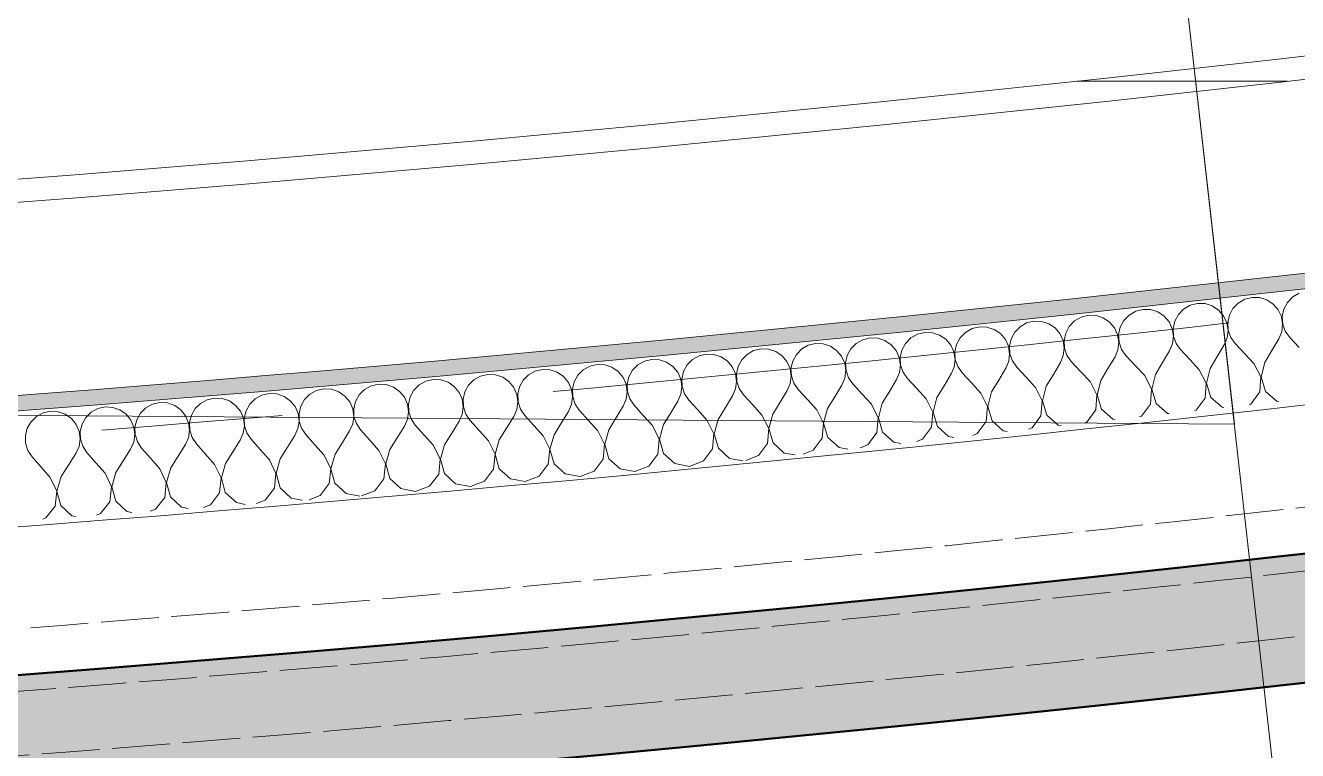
# Model space of a CAD drawing. Header units: millimetres. Extents: x -89663 to 74273, y -103666 to 18539.
# Drawn here: x -24635 to -23644, y -71921 to -71356 of the extents above; entities that cross this region are included whole.
import ezdxf
from ezdxf.enums import TextEntityAlignment as Align

# ---------------------------------------------------------------- set-up
doc = ezdxf.new("R2010")
doc.units = ezdxf.units.MM
doc.header["$MEASUREMENT"] = 0
doc.linetypes.add('Double Dashed', pattern=[1093.611073, 529.166651, -211.666656, 141.111112, -211.666656])
doc.linetypes.add('Hidden Line', pattern=[55, 45, -10])
for name, color, linetype in [('A-20-M_Floor_Slab', 7, 'Continuous'), ('A-25-M_Wall_Ext', 7, 'Continuous'), ('New_A-15-MG_Structural_Grid_Phase_2', 7, 'Continuous'), ('New_A-25-M_Wall_Ext', 7, 'Continuous'), ('New_A-25-M_Wall_Int', 7, 'Continuous'), ('New_A-40-M_Soft_Landscaping_P2', 7, 'Continuous')]:
    doc.layers.add(name, color=color, linetype=linetype)
for name, color, linetype, lineweight in [('A-20-M_Floor_Slab_Pen_No__89', 8, 'Continuous', 20), ('A-25-M_Wall_Ext_Pen_No__87', 8, 'Continuous', 20), ('New_A-25-M_Wall_Ext_Pen_No__87', 8, 'Continuous', 20), ('New_A-25-M_Wall_Int_Pen_No__193', 7, 'Continuous', 18), ('New_A-40-M_Soft_Landscaping_P2_Pen_No__150', 7, 'Continuous', 0)]:
    doc.layers.add(name, color=color, linetype=linetype, lineweight=lineweight)
for name, color, linetype, lineweight, true_color in [('New_A-15-MG_Structural_Grid_Phase_2_Pen_No__222', 7, 'Continuous', 13, 0x65af33), ('New_A-25-M_Wall_Ext_Pen_No__107', 7, 'Continuous', 15, 0xa6a6a6), ('New_A-25-M_Wall_Ext_Pen_No__27', 7, 'Continuous', 50, 0x2a2a2a), ('New_A-25-M_Wall_Int_Pen_No__107', 7, 'Continuous', 15, 0xa6a6a6), ('New_A-25-M_Wall_Int_Pen_No__149', 7, 'Continuous', 0, 0x2a2a2a)]:
    doc.layers.add(name, color=color, linetype=linetype, lineweight=lineweight, true_color=true_color)
doc.styles.add('GENERATED_STYLE_4', font='')
doc.styles.get('GENERATED_STYLE_4').set_extended_font_data('Swis721 BT')

# ---------------------------------------------------------------- blocks, each defined once
blk = doc.blocks.new('*X220')
at = {"layer": 'New_A-25-M_Wall_Int_Pen_No__107', "linetype": 'Continuous'}
for p, q in [((-23690.36, -71572.58), (-23685.27, -71569.61)), ((-23685.27, -71569.61), (-23679.56, -71568.15)), ((-23679.56, -71568.15), (-23673.66, -71568.31)), ((-23673.66, -71568.31), (-23668.04, -71570.08)), ((-23668.04, -71570.08), (-23663.1, -71573.32)), ((-23654.76, -71577.29), (-23651.98, -71572.07)), ((-23651.98, -71572.07), (-23647.89, -71567.82)), ((-23647.89, -71567.82), (-23642.8, -71564.84)), ((-23812.71, -71583.52), (-23806.99, -71582.09)), ((-23806.99, -71582.09), (-23801.1, -71582.28)), ((-23801.1, -71582.28), (-23795.48, -71584.07)), ((-23779.44, -71586.14), (-23775.33, -71581.9)), ((-23775.33, -71581.9), (-23770.22, -71578.95)), ((-23770.22, -71578.95), (-23764.51, -71577.51)), ((-23764.51, -71577.51), (-23758.61, -71577.69)), ((-23758.61, -71577.69), (-23752.99, -71579.47)), ((-23752.99, -71579.47), (-23748.07, -71582.73)), ((-23739.73, -71586.72), (-23736.94, -71581.52)), ((-23736.94, -71581.52), (-23732.84, -71577.27)), ((-23732.84, -71577.27), (-23727.74, -71574.31)), ((-23727.74, -71574.31), (-23722.03, -71572.86)), ((-23722.03, -71572.86), (-23716.13, -71573.03)), ((-23716.13, -71573.03), (-23710.51, -71574.81)), ((-23710.51, -71574.81), (-23705.58, -71578.06)), ((-23705.58, -71578.06), (-23701.73, -71582.54)), ((-23698.5, -71587.81), (-23697.24, -71582.04)), ((-23697.24, -71582.04), (-23694.46, -71576.83)), ((-23694.46, -71576.83), (-23690.36, -71572.58)), ((-23663.1, -71573.32), (-23659.24, -71577.79)), ((-23659.24, -71577.79), (-23656.74, -71583.15)), ((-23656, -71583.07), (-23654.76, -71577.29)), ((-23897.71, -71592.47), (-23891.98, -71591.06)), ((-23891.98, -71591.06), (-23886.09, -71591.27)), ((-23886.09, -71591.27), (-23880.48, -71593.08)), ((-23864.44, -71595.19), (-23860.32, -71590.97)), ((-23860.32, -71590.97), (-23855.2, -71588.03)), ((-23855.2, -71588.03), (-23849.48, -71586.61)), ((-23849.48, -71586.61), (-23843.59, -71586.8)), ((-23843.59, -71586.8), (-23837.98, -71588.61)), ((-23837.98, -71588.61), (-23833.06, -71591.88)), ((-23833.06, -71591.88), (-23829.23, -71596.37)), ((-23824.74, -71595.9), (-23821.94, -71590.7)), ((-23821.94, -71590.7), (-23817.82, -71586.47)), ((-23817.82, -71586.47), (-23812.71, -71583.52)), ((-23795.48, -71584.07), (-23790.56, -71587.34)), ((-23790.56, -71587.34), (-23786.72, -71591.83)), ((-23786.72, -71591.83), (-23784.25, -71597.19)), ((-23783.51, -71597.11), (-23782.23, -71591.34)), ((-23782.23, -71591.34), (-23779.44, -71586.14)), ((-23748.07, -71582.73), (-23744.22, -71587.21)), ((-23744.22, -71587.21), (-23741.74, -71592.58)), ((-23741, -71592.5), (-23739.73, -71586.72)), ((-23701.73, -71582.54), (-23699.24, -71587.9)), ((-23699.24, -71587.9), (-23698.3, -71593.73)), ((-23698.13, -71593.71), (-23698.5, -71587.81)), ((-23656.74, -71583.15), (-23655.8, -71588.99)), ((-23655.8, -71588.99), (-23656.48, -71594.86)), ((-23655.63, -71588.97), (-23656, -71583.07)), ((-23653.65, -71594.54), (-23655.63, -71588.97)), ((-23987.86, -71604.08), (-23982.73, -71601.16)), ((-23982.73, -71601.16), (-23977, -71599.77)), ((-23977, -71599.77), (-23971.11, -71599.99)), ((-23971.11, -71599.99), (-23965.5, -71601.82)), ((-23965.5, -71601.82), (-23960.61, -71605.12)), ((-23949.47, -71603.99), (-23945.34, -71599.77)), ((-23945.34, -71599.77), (-23940.21, -71596.85)), ((-23940.21, -71596.85), (-23934.49, -71595.45)), ((-23934.49, -71595.45), (-23928.6, -71595.66)), ((-23928.6, -71595.66), (-23922.99, -71597.48)), ((-23922.99, -71597.48), (-23918.09, -71600.77)), ((-23918.09, -71600.77), (-23914.26, -71605.27)), ((-23909.77, -71604.81), (-23906.95, -71599.62)), ((-23906.95, -71599.62), (-23902.83, -71595.4)), ((-23902.83, -71595.4), (-23897.71, -71592.47)), ((-23880.48, -71593.08), (-23875.57, -71596.36)), ((-23875.57, -71596.36), (-23871.74, -71600.86)), ((-23871.74, -71600.86), (-23869.28, -71606.23)), ((-23868.54, -71606.15), (-23867.25, -71600.39)), ((-23867.25, -71600.39), (-23864.44, -71595.19)), ((-23829.23, -71596.37), (-23826.76, -71601.75)), ((-23826.76, -71601.75), (-23825.85, -71607.59)), ((-23826.02, -71601.67), (-23824.74, -71595.9)), ((-23825.68, -71607.57), (-23826.02, -71601.67)), ((-23784.25, -71597.19), (-23783.33, -71603.03)), ((-23783.16, -71603.02), (-23783.51, -71597.11)), ((-23741.74, -71592.58), (-23740.81, -71598.42)), ((-23740.81, -71598.42), (-23741.51, -71604.29)), ((-23740.64, -71598.4), (-23741, -71592.5)), ((-23738.69, -71603.98), (-23740.64, -71598.4)), ((-23698.99, -71599.6), (-23701.26, -71605.06)), ((-23698.3, -71593.73), (-23698.99, -71599.6)), ((-23696.17, -71599.29), (-23698.13, -71593.71)), ((-23692.76, -71604.12), (-23696.17, -71599.29)), ((-23664.16, -71609.55), (-23658.74, -71600.32)), ((-23656.48, -71594.86), (-23658.74, -71600.32)), ((-23650.24, -71599.36), (-23653.65, -71594.54)), ((-23642.9, -71607.16), (-23650.24, -71599.36)), ((-24072.92, -71612.49), (-24067.78, -71609.6)), ((-24067.78, -71609.6), (-24062.05, -71608.22)), ((-24062.05, -71608.22), (-24056.16, -71608.46)), ((-24056.16, -71608.46), (-24050.56, -71610.31)), ((-24050.56, -71610.31), (-24045.67, -71613.62)), ((-24034.53, -71612.52), (-24030.38, -71608.32)), ((-24030.38, -71608.32), (-24025.25, -71605.41)), ((-24025.25, -71605.41), (-24019.52, -71604.02)), ((-24019.52, -71604.02), (-24013.63, -71604.26)), ((-24013.63, -71604.26), (-24008.03, -71606.1)), ((-24008.03, -71606.1), (-24003.13, -71609.4)), ((-24003.13, -71609.4), (-23999.33, -71613.92)), ((-23994.84, -71613.47), (-23992, -71608.28)), ((-23992, -71608.28), (-23987.86, -71604.08)), ((-23960.61, -71605.12), (-23956.79, -71609.63)), ((-23956.79, -71609.63), (-23954.35, -71615.01)), ((-23953.61, -71614.94), (-23952.3, -71609.17)), ((-23952.3, -71609.17), (-23949.47, -71603.99)), ((-23914.26, -71605.27), (-23911.81, -71610.65)), ((-23911.81, -71610.65), (-23910.92, -71616.5)), ((-23911.07, -71610.58), (-23909.77, -71604.81)), ((-23910.75, -71616.48), (-23911.07, -71610.58)), ((-23869.28, -71606.23), (-23868.39, -71612.08)), ((-23868.39, -71612.08), (-23869.11, -71617.94)), ((-23868.21, -71612.06), (-23868.54, -71606.15)), ((-23866.29, -71617.65), (-23868.21, -71612.06)), ((-23825.85, -71607.59), (-23826.57, -71613.46)), ((-23823.75, -71613.15), (-23825.68, -71607.57)), ((-23784.04, -71608.9), (-23786.32, -71614.35)), ((-23783.33, -71603.03), (-23784.04, -71608.9)), ((-23781.21, -71608.6), (-23783.16, -71603.02)), ((-23777.82, -71613.44), (-23781.21, -71608.6)), ((-23749.24, -71618.96), (-23743.79, -71609.74)), ((-23741.51, -71604.29), (-23743.79, -71609.74)), ((-23735.28, -71608.81), (-23738.69, -71603.98)), ((-23727.97, -71616.63), (-23735.28, -71608.81)), ((-23706.7, -71614.29), (-23701.26, -71605.06)), ((-23685.43, -71611.93), (-23692.76, -71604.12)), ((-23678.1, -71619.74), (-23685.43, -71611.93)), ((-23669.59, -71618.78), (-23664.16, -71609.55)), ((-24200.55, -71624.63), (-24195.4, -71621.76)), ((-24195.4, -71621.76), (-24189.66, -71620.4)), ((-24189.66, -71620.4), (-24183.77, -71620.67)), ((-24183.77, -71620.67), (-24178.18, -71622.54)), ((-24162.17, -71624.83), (-24158, -71620.65)), ((-24158, -71620.65), (-24152.85, -71617.77)), ((-24152.85, -71617.77), (-24147.12, -71616.41)), ((-24147.12, -71616.41), (-24141.23, -71616.67)), ((-24141.23, -71616.67), (-24135.63, -71618.53)), ((-24135.63, -71618.53), (-24130.76, -71621.86)), ((-24130.76, -71621.86), (-24126.97, -71626.39)), ((-24122.48, -71625.96), (-24119.62, -71620.79)), ((-24119.62, -71620.79), (-24115.46, -71616.6)), ((-24115.46, -71616.6), (-24110.31, -71613.71)), ((-24110.31, -71613.71), (-24104.58, -71612.34)), ((-24104.58, -71612.34), (-24098.69, -71612.6)), ((-24098.69, -71612.6), (-24093.09, -71614.45)), ((-24093.09, -71614.45), (-24088.21, -71617.77)), ((-24088.21, -71617.77), (-24084.42, -71622.3)), ((-24081.26, -71627.62), (-24079.92, -71621.86)), ((-24079.92, -71621.86), (-24077.07, -71616.69)), ((-24077.07, -71616.69), (-24072.92, -71612.49)), ((-24045.67, -71613.62), (-24041.87, -71618.14)), ((-24041.87, -71618.14), (-24039.44, -71623.53)), ((-24038.7, -71623.46), (-24037.38, -71617.7)), ((-24037.38, -71617.7), (-24034.53, -71612.52)), ((-23999.33, -71613.92), (-23996.89, -71619.3)), ((-23996.89, -71619.3), (-23996.02, -71625.15)), ((-23996.15, -71619.23), (-23994.84, -71613.47)), ((-23995.85, -71625.13), (-23996.15, -71619.23)), ((-23954.35, -71615.01), (-23953.47, -71620.86)), ((-23953.47, -71620.86), (-23954.22, -71626.72)), ((-23953.3, -71620.84), (-23953.61, -71614.94)), ((-23951.39, -71626.43), (-23953.3, -71620.84)), ((-23910.92, -71616.5), (-23911.66, -71622.36)), ((-23908.83, -71622.07), (-23910.75, -71616.48)), ((-23869.11, -71617.94), (-23871.42, -71623.39)), ((-23862.91, -71622.49), (-23866.29, -71617.65)), ((-23834.35, -71628.1), (-23828.87, -71618.9)), ((-23826.57, -71613.46), (-23828.87, -71618.9)), ((-23820.36, -71618), (-23823.75, -71613.15)), ((-23813.07, -71625.84), (-23820.36, -71618)), ((-23791.79, -71623.56), (-23786.32, -71614.35)), ((-23770.51, -71621.27), (-23777.82, -71613.44)), ((-23763.21, -71629.1), (-23770.51, -71621.27)), ((-23754.7, -71628.17), (-23749.24, -71618.96)), ((-23720.65, -71624.45), (-23727.97, -71616.63)), ((-23712.14, -71623.51), (-23706.7, -71614.29)), ((-23678.1, -71619.74), (-23672.72, -71630.14)), ((-23672.55, -71630.12), (-23669.59, -71618.78)), ((-24285.67, -71632.39), (-24280.51, -71629.54)), ((-24280.51, -71629.54), (-24274.77, -71628.2)), ((-24274.77, -71628.2), (-24268.88, -71628.49)), ((-24268.88, -71628.49), (-24263.29, -71630.38)), ((-24263.29, -71630.38), (-24258.43, -71633.73)), ((-24247.29, -71632.71), (-24243.11, -71628.54)), ((-24243.11, -71628.54), (-24237.95, -71625.68)), ((-24237.95, -71625.68), (-24232.21, -71624.33)), ((-24232.21, -71624.33), (-24226.33, -71624.61)), ((-24226.33, -71624.61), (-24220.73, -71626.49)), ((-24220.73, -71626.49), (-24215.87, -71629.83)), ((-24215.87, -71629.83), (-24212.09, -71634.38)), ((-24207.6, -71633.96), (-24204.72, -71628.8)), ((-24204.72, -71628.8), (-24200.55, -71624.63)), ((-24178.18, -71622.54), (-24173.31, -71625.88)), ((-24173.31, -71625.88), (-24169.53, -71630.42)), ((-24169.53, -71630.42), (-24167.13, -71635.82)), ((-24166.39, -71635.75), (-24165.04, -71629.99)), ((-24165.04, -71629.99), (-24162.17, -71624.83)), ((-24126.97, -71626.39), (-24124.56, -71631.79)), ((-24124.56, -71631.79), (-24123.71, -71637.64)), ((-24123.82, -71631.72), (-24122.48, -71625.96)), ((-24123.54, -71637.62), (-24123.82, -71631.72)), ((-24084.42, -71622.3), (-24082, -71627.69)), ((-24082, -71627.69), (-24081.14, -71633.54)), ((-24080.97, -71633.52), (-24081.26, -71627.62)), ((-24039.44, -71623.53), (-24038.58, -71629.38)), ((-24038.58, -71629.38), (-24039.34, -71635.24)), ((-24038.41, -71629.36), (-24038.7, -71623.46)), ((-24036.51, -71634.96), (-24038.41, -71629.36)), ((-23996.78, -71631.01), (-23999.1, -71636.45)), ((-23996.02, -71625.15), (-23996.78, -71631.01)), ((-23993.95, -71630.73), (-23995.85, -71625.13)), ((-23990.59, -71635.59), (-23993.95, -71630.73)), ((-23954.22, -71626.72), (-23956.53, -71632.16)), ((-23948.02, -71631.29), (-23951.39, -71626.43)), ((-23940.77, -71639.17), (-23948.02, -71631.29)), ((-23919.48, -71636.99), (-23913.97, -71627.8)), ((-23911.66, -71622.36), (-23913.97, -71627.8)), ((-23905.46, -71626.93), (-23908.83, -71622.07)), ((-23898.19, -71634.79), (-23905.46, -71626.93)), ((-23876.91, -71632.58), (-23871.42, -71623.39)), ((-23855.63, -71630.35), (-23862.91, -71622.49)), ((-23848.34, -71638.2), (-23855.63, -71630.35)), ((-23839.83, -71637.3), (-23834.35, -71628.1)), ((-23805.77, -71633.68), (-23813.07, -71625.84)), ((-23797.26, -71632.77), (-23791.79, -71623.56)), ((-23763.21, -71629.1), (-23757.86, -71639.51)), ((-23757.69, -71639.5), (-23754.7, -71628.17)), ((-23720.65, -71624.45), (-23715.28, -71634.86)), ((-23715.11, -71634.84), (-23712.14, -71623.51)), ((-23672.72, -71630.14), (-23673.6, -71641.81)), ((-23669.11, -71641.31), (-23672.55, -71630.12)), ((-24413.4, -71643.55), (-24408.22, -71640.72)), ((-24408.22, -71640.72), (-24402.48, -71639.41)), ((-24402.48, -71639.41), (-24396.59, -71639.73)), ((-24396.59, -71639.73), (-24391.01, -71641.64)), ((-24391.01, -71641.64), (-24386.16, -71645.01)), ((-24375.01, -71644.05), (-24370.82, -71639.9)), ((-24370.82, -71639.9), (-24365.65, -71637.06)), ((-24365.65, -71637.06), (-24359.9, -71635.74)), ((-24359.9, -71635.74), (-24354.01, -71636.05)), ((-24354.01, -71636.05), (-24348.43, -71637.95)), ((-24348.43, -71637.95), (-24343.58, -71641.31)), ((-24343.58, -71641.31), (-24339.83, -71645.88)), ((-24335.33, -71645.48), (-24332.43, -71640.34)), ((-24332.43, -71640.34), (-24328.24, -71636.18)), ((-24328.24, -71636.18), (-24323.08, -71633.33)), ((-24323.08, -71633.33), (-24317.33, -71632)), ((-24317.33, -71632), (-24311.45, -71632.3)), ((-24311.45, -71632.3), (-24305.86, -71634.2)), ((-24305.86, -71634.2), (-24301, -71637.55)), ((-24301, -71637.55), (-24297.24, -71642.11)), ((-24294.13, -71647.46), (-24292.75, -71641.71)), ((-24292.75, -71641.71), (-24289.86, -71636.56)), ((-24289.86, -71636.56), (-24285.67, -71632.39)), ((-24258.43, -71633.73), (-24254.67, -71638.28)), ((-24254.67, -71638.28), (-24252.28, -71643.69)), ((-24251.54, -71643.62), (-24250.17, -71637.87)), ((-24250.17, -71637.87), (-24247.29, -71632.71)), ((-24212.09, -71634.38), (-24209.7, -71639.78)), ((-24209.7, -71639.78), (-24208.88, -71645.64)), ((-24208.96, -71639.72), (-24207.6, -71633.96)), ((-24208.7, -71645.62), (-24208.96, -71639.72)), ((-24167.13, -71635.82), (-24166.29, -71641.67)), ((-24166.29, -71641.67), (-24167.08, -71647.53)), ((-24166.12, -71641.65), (-24166.39, -71635.75)), ((-24164.25, -71647.26), (-24166.12, -71641.65)), ((-24123.71, -71637.64), (-24124.5, -71643.5)), ((-24121.67, -71643.23), (-24123.54, -71637.62)), ((-24081.92, -71639.4), (-24084.26, -71644.83)), ((-24081.14, -71633.54), (-24081.92, -71639.4)), ((-24079.09, -71639.13), (-24080.97, -71633.52)), ((-24075.74, -71644), (-24079.09, -71639.13)), ((-24047.23, -71649.83), (-24041.68, -71640.67)), ((-24039.34, -71635.24), (-24041.68, -71640.67)), ((-24033.16, -71639.83), (-24036.51, -71634.96)), ((-24025.93, -71647.73), (-24033.16, -71639.83)), ((-24004.64, -71645.61), (-23999.1, -71636.45)), ((-23983.35, -71643.48), (-23990.59, -71635.59)), ((-23967.58, -71650.51), (-23962.06, -71641.33)), ((-23962.06, -71641.33), (-23956.53, -71632.16)), ((-23933.51, -71647.04), (-23940.77, -71639.17)), ((-23924.99, -71646.17), (-23919.48, -71636.99)), ((-23890.92, -71642.65), (-23898.19, -71634.79)), ((-23885.45, -71653.08), (-23882.41, -71641.77)), ((-23882.41, -71641.77), (-23876.91, -71632.58)), ((-23848.34, -71638.2), (-23843.03, -71648.63)), ((-23842.85, -71648.61), (-23839.83, -71637.3)), ((-23805.77, -71633.68), (-23800.44, -71644.11)), ((-23800.27, -71644.09), (-23797.26, -71632.77)), ((-23757.86, -71639.51), (-23758.78, -71651.19)), ((-23754.28, -71650.7), (-23757.69, -71639.5)), ((-23715.28, -71634.86), (-23716.19, -71646.53)), ((-23711.69, -71646.04), (-23715.11, -71634.84)), ((-23673.6, -71641.81), (-23680.5, -71651.28)), ((-23660.29, -71649.02), (-23669.11, -71641.31)), ((-24541.17, -71654.13), (-24535.98, -71651.32)), ((-24535.98, -71651.32), (-24530.23, -71650.04)), ((-24530.23, -71650.04), (-24524.34, -71650.38)), ((-24524.34, -71650.38), (-24518.78, -71652.32)), ((-24502.79, -71654.8), (-24498.57, -71650.67)), ((-24498.57, -71650.67), (-24493.39, -71647.85)), ((-24493.39, -71647.85), (-24487.64, -71646.56)), ((-24487.64, -71646.56), (-24481.75, -71646.89)), ((-24481.75, -71646.89), (-24476.18, -71648.82)), ((-24476.18, -71648.82), (-24471.35, -71652.21)), ((-24463.12, -71656.41), (-24460.19, -71651.28)), ((-24460.19, -71651.28), (-24455.98, -71647.14)), ((-24455.98, -71647.14), (-24450.81, -71644.32)), ((-24450.81, -71644.32), (-24445.06, -71643.02)), ((-24445.06, -71643.02), (-24439.17, -71643.34)), ((-24439.17, -71643.34), (-24433.59, -71645.27)), ((-24433.59, -71645.27), (-24428.75, -71648.64)), ((-24428.75, -71648.64), (-24425.01, -71653.22)), ((-24420.52, -71652.84), (-24417.6, -71647.7)), ((-24417.6, -71647.7), (-24413.4, -71643.55)), ((-24386.16, -71645.01), (-24382.42, -71649.58)), ((-24382.42, -71649.58), (-24380.06, -71655)), ((-24379.32, -71654.94), (-24377.92, -71649.19)), ((-24377.92, -71649.19), (-24375.01, -71644.05)), ((-24339.83, -71645.88), (-24337.46, -71651.29)), ((-24337.46, -71651.29), (-24336.66, -71657.15)), ((-24336.72, -71651.23), (-24335.33, -71645.48)), ((-24336.49, -71657.14), (-24336.72, -71651.23)), ((-24297.24, -71642.11), (-24294.87, -71647.52)), ((-24294.87, -71647.52), (-24294.06, -71653.38)), ((-24293.89, -71653.36), (-24294.13, -71647.46)), ((-24252.28, -71643.69), (-24251.46, -71649.54)), ((-24251.46, -71649.54), (-24252.27, -71655.4)), ((-24251.29, -71649.53), (-24251.54, -71643.62)), ((-24249.44, -71655.14), (-24251.29, -71649.53)), ((-24209.68, -71651.5), (-24212.04, -71656.91)), ((-24208.88, -71645.64), (-24209.68, -71651.5)), ((-24206.84, -71651.23), (-24208.7, -71645.62)), ((-24203.52, -71656.12), (-24206.84, -71651.23)), ((-24167.08, -71647.53), (-24169.44, -71652.95)), ((-24160.92, -71652.15), (-24164.25, -71647.26)), ((-24132.43, -71658.06), (-24126.85, -71648.92)), ((-24124.5, -71643.5), (-24126.85, -71648.92)), ((-24118.33, -71648.11), (-24121.67, -71643.23)), ((-24111.12, -71656.03), (-24118.33, -71648.11)), ((-24089.82, -71653.98), (-24084.26, -71644.83)), ((-24068.52, -71651.91), (-24075.74, -71644)), ((-24052.78, -71658.98), (-24047.23, -71649.83)), ((-24018.7, -71655.62), (-24025.93, -71647.73)), ((-24010.18, -71654.78), (-24004.64, -71645.61)), ((-23976.1, -71651.37), (-23983.35, -71643.48)), ((-23976.1, -71651.37), (-23970.83, -71661.82)), ((-23970.66, -71661.81), (-23967.58, -71650.51)), ((-23933.51, -71647.04), (-23928.22, -71657.49)), ((-23928.05, -71657.47), (-23924.99, -71646.17)), ((-23890.92, -71642.65), (-23885.62, -71653.09)), ((-23843.03, -71648.63), (-23843.98, -71660.3)), ((-23839.48, -71659.83), (-23842.85, -71648.61)), ((-23800.44, -71644.11), (-23801.38, -71655.78)), ((-23796.88, -71655.3), (-23800.27, -71644.09)), ((-23758.78, -71651.19), (-23765.7, -71660.64)), ((-23745.49, -71658.44), (-23754.28, -71650.7)), ((-23716.19, -71646.53), (-23723.09, -71655.99)), ((-23702.89, -71653.76), (-23711.69, -71646.04)), ((-23680.5, -71651.28), (-23681.82, -71651.82)), ((-23658.78, -71649.28), (-23660.29, -71649.02)), ((-24630.61, -71664.96), (-24626.38, -71660.85)), ((-24626.38, -71660.85), (-24621.18, -71658.06)), ((-24621.18, -71658.06), (-24615.43, -71656.79)), ((-24615.43, -71656.79), (-24609.54, -71657.15)), ((-24609.54, -71657.15), (-24603.98, -71659.11)), ((-24603.98, -71659.11), (-24599.16, -71662.52)), ((-24590.95, -71666.76), (-24588, -71661.64)), ((-24588, -71661.64), (-24583.77, -71657.52)), ((-24583.77, -71657.52), (-24578.58, -71654.72)), ((-24578.58, -71654.72), (-24572.83, -71653.45)), ((-24572.83, -71653.45), (-24566.94, -71653.8)), ((-24566.94, -71653.8), (-24561.37, -71655.75)), ((-24561.37, -71655.75), (-24556.55, -71659.15)), ((-24556.55, -71659.15), (-24552.83, -71663.74)), ((-24548.33, -71663.38), (-24545.39, -71658.25)), ((-24545.39, -71658.25), (-24541.17, -71654.13)), ((-24518.78, -71652.32), (-24513.94, -71655.71)), ((-24513.94, -71655.71), (-24510.22, -71660.3)), ((-24510.22, -71660.3), (-24507.89, -71665.73)), ((-24507.14, -71665.67), (-24505.72, -71659.93)), ((-24505.72, -71659.93), (-24502.79, -71654.8)), ((-24471.35, -71652.21), (-24467.61, -71656.79)), ((-24467.61, -71656.79), (-24465.27, -71662.22)), ((-24464.53, -71662.15), (-24463.12, -71656.41)), ((-24425.01, -71653.22), (-24422.66, -71658.64)), ((-24422.66, -71658.64), (-24421.88, -71664.5)), ((-24421.92, -71658.58), (-24420.52, -71652.84)), ((-24421.71, -71664.49), (-24421.92, -71658.58)), ((-24379.27, -71660.86), (-24380.1, -71666.71)), ((-24380.06, -71655), (-24379.27, -71660.86)), ((-24379.1, -71660.84), (-24379.32, -71654.94)), ((-24377.27, -71666.47), (-24379.1, -71660.84)), ((-24336.66, -71657.15), (-24337.49, -71663)), ((-24334.65, -71662.76), (-24336.49, -71657.14)), ((-24294.88, -71659.23), (-24297.26, -71664.64)), ((-24294.06, -71653.38), (-24294.88, -71659.23)), ((-24292.04, -71658.98), (-24293.89, -71653.36)), ((-24288.74, -71663.88), (-24292.04, -71658.98)), ((-24260.27, -71669.92), (-24254.65, -71660.81)), ((-24252.27, -71655.4), (-24254.65, -71660.81)), ((-24246.13, -71660.03), (-24249.44, -71655.14)), ((-24238.96, -71667.99), (-24246.13, -71660.03)), ((-24217.65, -71666.03), (-24212.04, -71656.91)), ((-24196.34, -71664.07), (-24203.52, -71656.12)), ((-24175.03, -71662.08), (-24169.44, -71652.95)), ((-24153.73, -71660.08), (-24160.92, -71652.15)), ((-24146.53, -71668.01), (-24153.73, -71660.08)), ((-24138.01, -71667.2), (-24132.43, -71658.06)), ((-24103.91, -71663.95), (-24111.12, -71656.03)), ((-24095.39, -71663.12), (-24089.82, -71653.98)), ((-24061.3, -71659.82), (-24068.52, -71651.91)), ((-24061.3, -71659.82), (-24056.06, -71670.29)), ((-24055.89, -71670.27), (-24052.78, -71658.98)), ((-24018.7, -71655.62), (-24013.44, -71666.09)), ((-24013.27, -71666.07), (-24010.18, -71654.78)), ((-23928.22, -71657.49), (-23929.21, -71669.16)), ((-23924.71, -71668.7), (-23928.05, -71657.47)), ((-23885.62, -71653.09), (-23886.59, -71664.77)), ((-23882.09, -71664.3), (-23885.45, -71653.08)), ((-23843.98, -71660.3), (-23850.93, -71669.73)), ((-23830.72, -71667.6), (-23839.48, -71659.83)), ((-23801.38, -71655.78), (-23808.31, -71665.22)), ((-23788.1, -71663.05), (-23796.88, -71655.3)), ((-23765.7, -71660.64), (-23767.23, -71661.25)), ((-23744.02, -71658.69), (-23745.49, -71658.44)), ((-23723.09, -71655.99), (-23724.41, -71656.52)), ((-23701.52, -71654), (-23702.89, -71653.76)), ((-24635.02, -71675.81), (-24633.57, -71670.08)), ((-24633.57, -71670.08), (-24630.61, -71664.96)), ((-24599.16, -71662.52), (-24595.45, -71667.11)), ((-24595.45, -71667.11), (-24593.13, -71672.55)), ((-24592.39, -71672.49), (-24590.95, -71666.76)), ((-24552.83, -71663.74), (-24550.51, -71669.17)), ((-24550.51, -71669.17), (-24549.75, -71675.04)), ((-24549.76, -71669.11), (-24548.33, -71663.38)), ((-24549.58, -71675.02), (-24549.76, -71669.11)), ((-24507.89, -71665.73), (-24507.12, -71671.59)), ((-24506.95, -71671.57), (-24507.14, -71665.67)), ((-24464.5, -71668.08), (-24465.35, -71673.93)), ((-24465.27, -71662.22), (-24464.5, -71668.08)), ((-24464.33, -71668.06), (-24464.53, -71662.15)), ((-24462.52, -71673.69), (-24464.33, -71668.06)), ((-24422.72, -71670.35), (-24425.13, -71675.75)), ((-24421.88, -71664.5), (-24422.72, -71670.35)), ((-24419.89, -71670.11), (-24421.71, -71664.49)), ((-24416.61, -71675.03), (-24419.89, -71670.11)), ((-24380.1, -71666.71), (-24382.5, -71672.11)), ((-24373.98, -71671.37), (-24377.27, -71666.47)), ((-24366.85, -71679.36), (-24373.98, -71671.37)), ((-24345.53, -71677.51), (-24339.88, -71668.41)), ((-24337.49, -71663), (-24339.88, -71668.41)), ((-24331.36, -71667.66), (-24334.65, -71662.76)), ((-24324.21, -71675.63), (-24331.36, -71667.66)), ((-24302.9, -71673.75), (-24297.26, -71664.64)), ((-24281.58, -71671.84), (-24288.74, -71663.88)), ((-24265.89, -71679.04), (-24260.27, -71669.92)), ((-24231.78, -71675.94), (-24238.96, -71667.99)), ((-24223.26, -71675.16), (-24217.65, -71666.03)), ((-24189.15, -71672.01), (-24196.34, -71664.07)), ((-24183.79, -71682.49), (-24180.63, -71671.21)), ((-24180.63, -71671.21), (-24175.03, -71662.08)), ((-24146.53, -71668.01), (-24141.32, -71678.5)), ((-24141.15, -71678.48), (-24138.01, -71667.2)), ((-24103.91, -71663.95), (-24098.69, -71674.43)), ((-24098.52, -71674.41), (-24095.39, -71663.12)), ((-24056.06, -71670.29), (-24057.11, -71681.95)), ((-24052.61, -71681.51), (-24055.89, -71670.27)), ((-24013.44, -71666.09), (-24014.47, -71677.76)), ((-24009.97, -71677.31), (-24013.27, -71666.07)), ((-23970.83, -71661.82), (-23971.84, -71673.49)), ((-23967.34, -71673.04), (-23970.66, -71661.81)), ((-23929.21, -71669.16), (-23936.19, -71678.56)), ((-23915.97, -71676.49), (-23924.71, -71668.7)), ((-23886.59, -71664.77), (-23893.56, -71674.18)), ((-23873.34, -71672.08), (-23882.09, -71664.3)), ((-23850.93, -71669.73), (-23853.58, -71670.79)), ((-23828.36, -71668), (-23830.72, -71667.6)), ((-23808.31, -71665.22), (-23810.28, -71666.01)), ((-23786.3, -71663.36), (-23788.1, -71663.05)), ((-24634.85, -71681.72), (-24635.02, -71675.81)), ((-24592.38, -71678.42), (-24593.26, -71684.26)), ((-24593.13, -71672.55), (-24592.38, -71678.42)), ((-24592.21, -71678.4), (-24592.39, -71672.49)), ((-24590.43, -71684.04), (-24592.21, -71678.4)), ((-24550.62, -71680.88), (-24553.06, -71686.27)), ((-24549.75, -71675.04), (-24550.62, -71680.88)), ((-24547.79, -71680.66), (-24549.58, -71675.02)), ((-24544.53, -71685.58), (-24547.79, -71680.66)), ((-24507.98, -71677.44), (-24510.41, -71682.83)), ((-24507.12, -71671.59), (-24507.98, -71677.44)), ((-24505.15, -71677.21), (-24506.95, -71671.57)), ((-24501.88, -71682.13), (-24505.15, -71677.21)), ((-24473.46, -71688.39), (-24467.77, -71679.32)), ((-24465.35, -71673.93), (-24467.77, -71679.32)), ((-24459.24, -71678.61), (-24462.52, -71673.69)), ((-24452.13, -71686.62), (-24459.24, -71678.61)), ((-24430.81, -71684.83), (-24425.13, -71675.75)), ((-24409.49, -71683.02), (-24416.61, -71675.03)), ((-24393.83, -71690.29), (-24388.17, -71681.2)), ((-24388.17, -71681.2), (-24382.5, -71672.11)), ((-24359.71, -71687.35), (-24366.85, -71679.36)), ((-24351.18, -71686.6), (-24345.53, -71677.51)), ((-24317.06, -71683.61), (-24324.21, -71675.63)), ((-24308.53, -71682.85), (-24302.9, -71673.75)), ((-24274.42, -71679.81), (-24281.58, -71671.84)), ((-24274.42, -71679.81), (-24269.26, -71690.32)), ((-24269.09, -71690.3), (-24265.89, -71679.04)), ((-24231.78, -71675.94), (-24226.61, -71686.44)), ((-24226.44, -71686.43), (-24223.26, -71675.16)), ((-24189.15, -71672.01), (-24183.96, -71682.5)), ((-24141.32, -71678.5), (-24142.4, -71690.16)), ((-24137.9, -71689.73), (-24141.15, -71678.48)), ((-24098.69, -71674.43), (-24099.75, -71686.09)), ((-24095.25, -71685.66), (-24098.52, -71674.41)), ((-24014.47, -71677.76), (-24021.48, -71687.14)), ((-24001.25, -71685.13), (-24009.97, -71677.31)), ((-23971.84, -71673.49), (-23978.83, -71682.88)), ((-23958.61, -71680.84), (-23967.34, -71673.04)), ((-23953.23, -71681.8), (-23958.61, -71680.84)), ((-23936.19, -71678.56), (-23940.9, -71680.43)), ((-23911.82, -71677.22), (-23915.97, -71676.49)), ((-23893.56, -71674.18), (-23897.11, -71675.6)), ((-23870.2, -71672.63), (-23873.34, -71672.08)), ((-24633.08, -71687.36), (-24634.85, -71681.72)), ((-24629.83, -71692.3), (-24633.08, -71687.36)), ((-24601.44, -71698.69), (-24595.71, -71689.64)), ((-24593.26, -71684.26), (-24595.71, -71689.64)), ((-24587.18, -71688.97), (-24590.43, -71684.04)), ((-24580.1, -71697.01), (-24587.18, -71688.97)), ((-24558.77, -71695.32), (-24553.06, -71686.27)), ((-24537.44, -71693.61), (-24544.53, -71685.58)), ((-24516.11, -71691.89), (-24510.41, -71682.83)), ((-24494.78, -71690.15), (-24501.88, -71682.13)), ((-24487.68, -71698.17), (-24494.78, -71690.15)), ((-24479.15, -71697.46), (-24473.46, -71688.39)), ((-24445.02, -71694.62), (-24452.13, -71686.62)), ((-24436.49, -71693.91), (-24430.81, -71684.83)), ((-24402.36, -71691.02), (-24409.49, -71683.02)), ((-24402.36, -71691.02), (-24397.25, -71701.55)), ((-24397.08, -71701.54), (-24393.83, -71690.29)), ((-24359.71, -71687.35), (-24354.58, -71697.87)), ((-24354.41, -71697.86), (-24351.18, -71686.6)), ((-24317.06, -71683.61), (-24311.92, -71694.13)), ((-24311.75, -71694.11), (-24308.53, -71682.85)), ((-24269.26, -71690.32), (-24270.39, -71701.98)), ((-24265.89, -71701.57), (-24269.09, -71690.3)), ((-24226.61, -71686.44), (-24227.73, -71698.1)), ((-24223.22, -71697.69), (-24226.44, -71686.43)), ((-24183.96, -71682.5), (-24185.06, -71694.16)), ((-24180.56, -71693.74), (-24183.79, -71682.49)), ((-24142.4, -71690.16), (-24149.46, -71699.51)), ((-24129.22, -71697.59), (-24137.9, -71689.73)), ((-24099.75, -71686.09), (-24106.79, -71695.45)), ((-24086.56, -71693.5), (-24095.25, -71685.66)), ((-24064.13, -71691.33), (-24073.78, -71695.11)), ((-24057.11, -71681.95), (-24064.13, -71691.33)), ((-24043.9, -71689.35), (-24052.61, -71681.51)), ((-24035.44, -71690.88), (-24043.9, -71689.35)), ((-24021.48, -71687.14), (-24029.23, -71690.19)), ((-23994.44, -71686.35), (-24001.25, -71685.13)), ((-23978.83, -71682.88), (-23984.94, -71685.3)), ((-24622.77, -71700.35), (-24629.83, -71692.3)), ((-24615.71, -71708.4), (-24622.77, -71700.35)), ((-24607.17, -71707.74), (-24601.44, -71698.69)), ((-24573.03, -71705.05), (-24580.1, -71697.01)), ((-24564.49, -71704.38), (-24558.77, -71695.32)), ((-24530.35, -71701.64), (-24537.44, -71693.61)), ((-24525.12, -71712.19), (-24521.82, -71700.95)), ((-24521.82, -71700.95), (-24516.11, -71691.89)), ((-24487.68, -71698.17), (-24482.61, -71708.72)), ((-24482.43, -71708.7), (-24479.15, -71697.46)), ((-24445.02, -71694.62), (-24439.93, -71705.17)), ((-24439.75, -71705.15), (-24436.49, -71693.91)), ((-24354.58, -71697.87), (-24355.75, -71709.53)), ((-24351.25, -71709.13), (-24354.41, -71697.86)), ((-24311.92, -71694.13), (-24313.07, -71705.78)), ((-24308.56, -71705.38), (-24311.75, -71694.11)), ((-24227.73, -71698.1), (-24234.81, -71707.43)), ((-24214.56, -71705.57), (-24223.22, -71697.69)), ((-24185.06, -71694.16), (-24192.13, -71703.5)), ((-24171.89, -71701.62), (-24180.56, -71693.74)), ((-24149.46, -71699.51), (-24160.37, -71703.75)), ((-24117.7, -71699.71), (-24129.22, -71697.59)), ((-24106.79, -71695.45), (-24117.7, -71699.71)), ((-24076.24, -71695.38), (-24086.56, -71693.5)), ((-24615.71, -71708.4), (-24610.68, -71718.97)), ((-24610.5, -71718.96), (-24607.17, -71707.74)), ((-24573.03, -71705.05), (-24567.98, -71715.62)), ((-24567.81, -71715.61), (-24564.49, -71704.38)), ((-24530.35, -71701.64), (-24525.29, -71712.2)), ((-24482.61, -71708.72), (-24483.83, -71720.36)), ((-24479.32, -71719.99), (-24482.43, -71708.7)), ((-24439.93, -71705.17), (-24441.13, -71716.82)), ((-24436.62, -71716.44), (-24439.75, -71705.15)), ((-24397.25, -71701.55), (-24398.44, -71713.2)), ((-24393.93, -71712.82), (-24397.08, -71701.54)), ((-24355.75, -71709.53), (-24362.87, -71718.82)), ((-24342.62, -71717.06), (-24351.25, -71709.13)), ((-24313.07, -71705.78), (-24320.18, -71715.09)), ((-24299.93, -71713.3), (-24308.56, -71705.38)), ((-24270.39, -71701.98), (-24277.49, -71711.29)), ((-24257.24, -71709.47), (-24265.89, -71701.57)), ((-24245.74, -71711.64), (-24257.24, -71709.47)), ((-24234.81, -71707.43), (-24245.74, -71711.64)), ((-24203.05, -71707.73), (-24214.56, -71705.57)), ((-24192.13, -71703.5), (-24203.05, -71707.73)), ((-24160.37, -71703.75), (-24171.89, -71701.62)), ((-24610.68, -71718.97), (-24611.95, -71730.62)), ((-24607.44, -71730.27), (-24610.5, -71718.96)), ((-24567.98, -71715.62), (-24569.24, -71727.26)), ((-24564.73, -71726.91), (-24567.81, -71715.61)), ((-24525.29, -71712.2), (-24526.53, -71723.85)), ((-24522.02, -71723.48), (-24525.12, -71712.19)), ((-24483.83, -71720.36), (-24490.99, -71729.63)), ((-24470.74, -71727.96), (-24479.32, -71719.99)), ((-24441.13, -71716.82), (-24448.28, -71726.09)), ((-24428.03, -71724.39), (-24436.62, -71716.44)), ((-24398.44, -71713.2), (-24405.57, -71722.49)), ((-24385.32, -71720.76), (-24393.93, -71712.82)), ((-24374.6, -71722.83), (-24385.32, -71720.76)), ((-24362.87, -71718.82), (-24373.15, -71722.73)), ((-24331.12, -71719.27), (-24342.62, -71717.06)), ((-24320.18, -71715.09), (-24331.12, -71719.27)), ((-24288.43, -71715.48), (-24299.93, -71713.3)), ((-24277.49, -71711.29), (-24288.43, -71715.48)), ((-24611.95, -71730.62), (-24619.16, -71739.85)), ((-24598.9, -71738.27), (-24607.44, -71730.27)), ((-24569.24, -71727.26), (-24576.43, -71736.51)), ((-24556.17, -71734.9), (-24564.73, -71726.91)), ((-24526.53, -71723.85), (-24533.71, -71733.1)), ((-24513.45, -71731.46), (-24522.02, -71723.48)), ((-24490.99, -71729.63), (-24496.43, -71731.66)), ((-24463.88, -71729.3), (-24470.74, -71727.96)), ((-24448.28, -71726.09), (-24455.13, -71728.67)), ((-24419.37, -71726.08), (-24428.03, -71724.39)), ((-24405.57, -71722.49), (-24414.04, -71725.69)), ((-24619.16, -71739.85), (-24621.58, -71740.74)), ((-24595.89, -71738.88), (-24598.9, -71738.27)), ((-24576.43, -71736.51), (-24579.65, -71737.7)), ((-24552.14, -71735.7), (-24556.17, -71734.9)), ((-24533.71, -71733.1), (-24537.93, -71734.67)), ((-24508.14, -71732.51), (-24513.45, -71731.46))]:
    blk.add_line(p, q, dxfattribs=at)
blk = doc.blocks.new('Wall_45_1', base_point=(-30534.23, -71486.11))
at = {"layer": 'New_A-25-M_Wall_Int_Pen_No__107', "linetype": 'Continuous'}
h = blk.add_hatch(dxfattribs=at)
h.set_pattern_fill('Plywood_0001', color=256, style=0, pattern_type=2)
h.set_pattern_definition([(0, (0, 0), (0, 200), [])])
h.paths.add_polyline_path([(-19125.81, -70482.41, -0.103838), (-30510.08, -71307.73), (-30512.49, -71325.57, 0.103839), (-19120.83, -70499.71)])
blk.add_hatch(color=256, dxfattribs=at).paths.add_polyline_path([(-30534.23, -71486.11, 0.10384), (-19075.98, -70655.38), (-19079.31, -70643.85, -0.10384), (-30532.62, -71474.21)])
at = {"layer": 'New_A-25-M_Wall_Int_Pen_No__149', "linetype": 'Continuous'}
for radius, end in [(27776.83, 286.003012), (28046.83, 286.003669)]:
    blk.add_arc((-26783.55, -43782.02), radius, 262.28997, end, dxfattribs=at)
at = {"layer": 'New_A-25-M_Wall_Int_Pen_No__193', "linetype": 'Continuous'}
for radius, end in [(27794.83, 286.003056), (27944.83, 286.003423), (27956.83, 286.003452)]:
    blk.add_arc((-26783.55, -43782.02), radius, 262.28997, end, dxfattribs=at)
at = {"layer": 'New_A-25-M_Wall_Int', "color": 250, "lineweight": 50, "true_color": 0x2a2a2a}
blk.add_blockref('*X220', (0, 0), dxfattribs=at)
blk = doc.blocks.new('Mesh_33_1', base_point=(-40933.13, -67038.12))
at = {"layer": 'New_A-40-M_Soft_Landscaping_P2_Pen_No__150', "linetype": 'Continuous', "flags": 128}
blk.add_lwpolyline([(-40933.13, -67038.12, 0.320491), (-40900.75, -69852.74, 0.075053), (-37194.67, -72335.54, 0.135492), (-17580.92, -76160.23), (-17996.04, -70642.96, -0.183873), (-38079.88, -69688.08, -0.169448), (-40869.93, -67158.76, -0.091733)], format="xyb", close=True, dxfattribs=at)
blk = doc.blocks.new('Mesh_34_1', base_point=(-38055.11, -69698.86))
at = {"layer": 'New_A-40-M_Soft_Landscaping_P2_Pen_No__150', "linetype": 'Continuous', "flags": 128}
blk.add_lwpolyline([(-38055.11, -69698.86, -0.169694), (-40869.93, -67158.76, 0.334983), (-40169.42, -69894.96, 0.065126), (-36684.41, -71850.78, 0.165018), (-17774.28, -73559.95), (-17996.04, -70642.96, -0.183626)], format="xyb", close=True, dxfattribs=at)
blk = doc.blocks.new('Slab_61_1', base_point=(-30340.39, -72043.62))
at = {"layer": 'A-20-M_Floor_Slab_Pen_No__89', "linetype": 'Continuous', "flags": 128}
blk.add_lwpolyline([(-30340.39, -72043.62), (-30227.48, -71294.42), (-23730.04, -71341.51), (-23645.35, -72092.15)], close=True, dxfattribs=at)
blk = doc.blocks.new('Slab_62_1', base_point=(-30227.48, -71294.42))
at = {"layer": 'A-20-M_Floor_Slab_Pen_No__89', "linetype": 'Continuous', "flags": 128}
blk.add_lwpolyline([(-30227.48, -71294.42), (-30276.4, -71619.07), (-23693.34, -71666.78), (-23730.04, -71341.51)], close=True, dxfattribs=at)
blk = doc.blocks.new('Wall_53_1', base_point=(-38175.98, -69536.65))
at = {"layer": 'New_A-25-M_Wall_Ext_Pen_No__107', "linetype": 'Continuous', "lineweight": 0, "true_color": 0x535353}
blk.add_hatch(color=251, dxfattribs=at).paths.add_polyline_path([(-38175.98, -69536.65), (-38217.53, -69627.61, 0.177017), (-18856.62, -70909.39), (-18870.61, -70861.5), (-18884.66, -70813.41, -0.177006)])
at = {"layer": 'New_A-25-M_Wall_Ext_Pen_No__27', "linetype": 'Continuous'}
for radius, start in [(28161.83, 246.138048), (28261.83, 246.135609)]:
    blk.add_arc((-26783.55, -43782.02), radius, start, 286.288972, dxfattribs=at)
blk = doc.blocks.new('Wall_55_1', base_point=(-38175.91, -69536.5))
at = {"layer": 'New_A-25-M_Wall_Ext_Pen_No__87', "linetype": 'Hidden Line'}
for radius in [28161.83, 28211.83]:
    blk.add_arc((-26758.87, -43792.76), radius, 246.083295, 336.440412, dxfattribs=at)
blk = doc.blocks.new('Wall_231_1', base_point=(-38294.61, -69816.87))
at = {"layer": 'A-25-M_Wall_Ext_Pen_No__87', "linetype": 'Hidden Line'}
for radius, start, end in [(28130.79, 246.162868, 336.762854), (28469.79, 246.155056, 336.760928)]:
    blk.add_arc((-26785.33, -43777.18), radius, start, end, dxfattribs=at)
blk = doc.blocks.new('Standard grid marker_24')
at = {"layer": 'New_A-15-MG_Structural_Grid_Phase_2_Pen_No__222', "linetype": 'Double Dashed'}
blk.add_arc((0, 0), 27977.57, 0, 90.635971, dxfattribs=at)
at = {"layer": 'New_A-15-MG_Structural_Grid_Phase_2_Pen_No__222', "style": 'GENERATED_STYLE_4'}
blk.add_attdef('AC_MarkerText_1', text='', height=350, rotation=90.30663, dxfattribs=at).set_placement((-1326.18, 28007.96), align=Align.MIDDLE_CENTER)

msp = doc.modelspace()

# ---------------------------------------------------------------- block references
at = {"layer": 'A-20-M_Floor_Slab', "color": 8, "linetype": 'Continuous', "lineweight": 20}
for name, p in [('Slab_61_1', (-30340.39, -72043.62)), ('Slab_62_1', (-30227.48, -71294.42))]:
    msp.add_blockref(name, p, dxfattribs=at)
at = {"layer": 'A-25-M_Wall_Ext', "color": 250, "lineweight": 50, "true_color": 0x2a2a2a}
msp.add_blockref('Wall_231_1', (-38294.61, -69816.87), dxfattribs=at)
at = {"layer": 'New_A-15-MG_Structural_Grid_Phase_2', "color": 8, "linetype": 'Continuous', "lineweight": 15, "zscale": 1000, "rotation": 246.1337837427074}
msp.add_blockref('Standard grid marker_24', (-26783.53, -43781.16), dxfattribs=at)
at = {"layer": 'New_A-25-M_Wall_Ext', "color": 250, "lineweight": 50, "true_color": 0x2a2a2a}
for name, p in [('Wall_53_1', (-38175.98, -69536.65)), ('Wall_55_1', (-38175.91, -69536.5))]:
    msp.add_blockref(name, p, dxfattribs=at)
at = {"layer": 'New_A-25-M_Wall_Int', "color": 250, "lineweight": 50, "true_color": 0x2a2a2a}
msp.add_blockref('Wall_45_1', (-30534.23, -71486.11), dxfattribs=at)
at = {"layer": 'New_A-40-M_Soft_Landscaping_P2'}
for name, p in [('Mesh_33_1', (-40933.13, -67038.12)), ('Mesh_34_1', (-38055.11, -69698.86))]:
    msp.add_blockref(name, p, dxfattribs=at)

doc.saveas('drawing.dxf')
